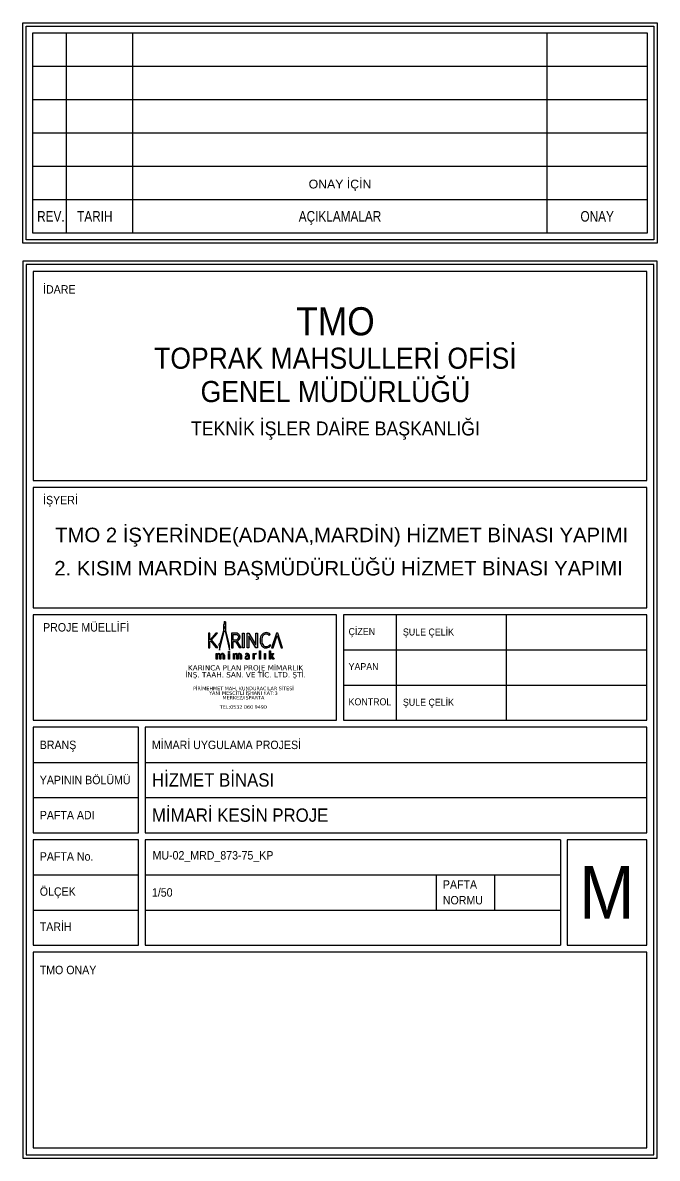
# Model space of a CAD drawing. Header units: inches. Extents: x 21 to 38546, y 13 to 15001.
# Drawn here: x 21 to 1071, y 17 to 1897 of the extents above; entities that cross this region are included whole.
import ezdxf
from ezdxf.enums import TextEntityAlignment as Align

# ---------------------------------------------------------------- set-up
doc = ezdxf.new("R2010")
doc.units = ezdxf.units.IN
doc.header["$MEASUREMENT"] = 0
for name, color, linetype, lineweight in [('Z_MİM_-KM-Logo', 8, 'Continuous', 25), ('Z_MİM__Pafta', 8, 'Continuous', 25), ('Z_MİM_Baslik', 8, 'Continuous', 25), ('Z_MİM_BUYUKYAZI', 8, 'Continuous', 25), ('Z_MİM_CERCEVE', 8, 'Continuous', 25), ('Z_MİM_LEJANT', 8, 'Continuous', 25), ('Z_MİM_YAZI', 8, 'Continuous', 25)]:
    doc.layers.add(name, color=color, linetype=linetype, lineweight=lineweight)
doc.styles.add('BASLIK', font='arial.ttf', dxfattribs={"width": 0.9})
doc.styles.get("Standard").update_dxf_attribs({"font": 'arial.ttf'})
doc.styles.add('TSIM', font='isocpeur.ttf', dxfattribs={"width": 0.8})

# ---------------------------------------------------------------- blocks, each defined once
blk = doc.blocks.new('pergel')
h = blk.add_hatch(color=256)
h.dxf.hatch_style = 1
edge = h.paths.add_edge_path()
edge.add_arc((2974.6, 1669.2), 1.72, 0.4235, 65.3627)
edge.add_line((2975.3, 1670.7), (2974.6, 1670.7))
edge.add_line((2974.6, 1670.7), (2974.6, 1671.2))
edge.add_line((2974.6, 1671.2), (2975.3, 1671.4))
edge.add_line((2975.3, 1671.4), (2975.3, 1675.1))
edge.add_line((2975.3, 1675.1), (2974.6, 1675.3))
edge.add_line((2974.6, 1675.3), (2974.6, 1675.5))
edge.add_line((2974.6, 1675.5), (2973.8, 1675.5))
edge.add_line((2973.8, 1675.5), (2973.8, 1675.3))
edge.add_line((2973.8, 1675.3), (2973.2, 1675.1))
edge.add_line((2973.2, 1675.1), (2973.2, 1671.4))
edge.add_line((2973.2, 1671.4), (2973.8, 1671.2))
edge.add_line((2973.8, 1671.2), (2973.8, 1670.7))
edge.add_line((2973.8, 1670.7), (2973.2, 1670.7))
edge.add_arc((2973.8, 1669.2), 1.67, 112.4662, 180)
edge.add_line((2972.1, 1669.2), (2972.1, 1660.2))
edge.add_line((2972.1, 1660.2), (2972.4, 1660.2))
edge.add_line((2972.4, 1660.2), (2972.4, 1659.7))
edge.add_line((2972.4, 1659.7), (2966.2, 1637.8))
edge.add_spline(control_points=[(2966.2, 1637.8), (2966, 1638), (2965.6, 1638.4), (2964.5, 1637.7), (2964.3, 1636.6), (2964.3, 1635.5), (2964.9, 1634.9), (2965.3, 1635), (2965.4, 1635)], knot_values=[0, 0, 0, 0, 0.906066, 2.898556, 4.776069, 6.7939, 7.846819, 8.645585, 8.645585, 8.645585, 8.645585], degree=3, periodic=0)
edge.add_line((2965.4, 1635), (2965.4, 1627.1))
edge.add_line((2965.4, 1627.1), (2973.5, 1659))
edge.add_line((2973.5, 1659), (2975, 1659))
edge.add_line((2975, 1659), (2975.2, 1659))
edge.add_line((2975.2, 1659), (2982.5, 1627.1))
edge.add_line((2982.5, 1627.1), (2982.5, 1635.8))
edge.add_line((2982.5, 1635.8), (2976.3, 1659.7))
edge.add_line((2976.3, 1659.7), (2976.3, 1660.2))
edge.add_line((2976.3, 1660.2), (2976.3, 1669.2))
edge = h.paths.add_edge_path(flags=16)
edge.add_ellipse((2974.2, 1665.4), major_axis=(0.02, 1.54), ratio=0.478724, start_angle=0, end_angle=360)
for p, q in [((2973.8, 1675.3), (2973.2, 1675.1)), ((2973.8, 1675.5), (2973.8, 1675.3)), ((2973.8, 1675.5), (2974.6, 1675.5)), ((2974.6, 1675.5), (2974.6, 1675.3)), ((2974.6, 1675.3), (2975.3, 1675.1)), ((2965.4, 1627.1), (2973.5, 1659)), ((2972.4, 1659.7), (2966.2, 1637.8)), ((2972.1, 1669.2), (2972.1, 1660.2)), ((2972.1, 1660.2), (2972.4, 1660.2)), ((2972.4, 1660.2), (2972.4, 1659.7)), ((2973.2, 1675.1), (2973.2, 1671.4)), ((2973.2, 1671.4), (2973.8, 1671.2)), ((2973.8, 1670.7), (2973.2, 1670.7)), ((2973.5, 1659), (2975, 1659)), ((2973.7, 1659), (2975.2, 1659)), ((2973.8, 1671.2), (2973.8, 1670.7)), ((2975.3, 1671.4), (2974.6, 1671.2)), ((2974.6, 1671.2), (2974.6, 1670.7)), ((2975.3, 1670.7), (2974.6, 1670.7)), ((2975.2, 1659), (2982.5, 1627.1)), ((2975.3, 1675.1), (2975.3, 1671.4)), ((2976.3, 1660.2), (2976.3, 1669.2)), ((2976.3, 1659.7), (2976.3, 1660.2)), ((2982.5, 1635.8), (2976.3, 1659.7)), ((2965.4, 1635), (2965.4, 1627.1)), ((2982.5, 1627.1), (2982.5, 1635.8))]:
    blk.add_line(p, q)
for centre, radius, start, end in [((2973.8, 1669.2), 1.67, 112.4662, 180), ((2974.6, 1669.2), 1.72, 0.4235, 65.3627)]:
    blk.add_arc(centre, radius, start, end)
blk.add_ellipse((2974.2, 1665.4), major_axis=(0.02, 1.54), ratio=0.478724)
blk.add_open_spline([(2966.2, 1637.8), (2966, 1638), (2965.6, 1638.4), (2964.5, 1637.7), (2964.3, 1636.6), (2964.3, 1635.5), (2964.9, 1634.9), (2965.3, 1635), (2965.4, 1635)], degree=3, knots=[0, 0, 0, 0, 0.906066, 2.898556, 4.776069, 6.7939, 7.846819, 8.645585, 8.645585, 8.645585, 8.645585])
blk = doc.blocks.new('logo')
at = {"layer": 'Z_MİM_-KM-Logo'}
h = blk.add_hatch(color=256, dxfattribs=at)
h.dxf.hatch_style = 1
h.paths.add_polyline_path([(-103729.89, -47296.43, -0.464035), (-103729.82, -47296.43), (-103727.84, -47298.88), (-103727.03, -47298.88), (-103729.46, -47295.95), (-103727.18, -47293.38, 0.646679), (-103727.22, -47293.3), (-103727.85, -47293.3), (-103730, -47295.83, -0.697678), (-103730.08, -47295.8), (-103730.08, -47293.3), (-103730.68, -47293.3), (-103730.68, -47298.89), (-103730.08, -47298.89), (-103730.08, -47296.65)])
h = blk.add_hatch(color=256, dxfattribs=at)
h.dxf.hatch_style = 1
h.paths.add_polyline_path([(-103720.32, -47296.57), (-103718.9, -47298.88), (-103718.16, -47298.88), (-103719.73, -47296.39, 0.345808), (-103718.6, -47294.81, 0.415886), (-103720.18, -47293.3), (-103721.88, -47293.3), (-103721.88, -47298.89), (-103721.28, -47298.89), (-103721.28, -47296.51), (-103720.44, -47296.51, -0.25994)])
h.paths.add_polyline_path([(-103720.44, -47296.06), (-103721.28, -47296.06), (-103721.28, -47293.8), (-103720.18, -47293.8, -0.417242), (-103719.18, -47294.81, -0.410798)], flags=16)
h = blk.add_hatch(color=256, dxfattribs=at)
h.dxf.hatch_style = 1
h.paths.add_polyline_path([(-103717, -47293.3), (-103717.6, -47293.3), (-103717.6, -47298.89), (-103717, -47298.89)])
h = blk.add_hatch(color=256, dxfattribs=at)
h.dxf.hatch_style = 1
h.paths.add_polyline_path([(-103715.89, -47298.89), (-103715.29, -47298.89), (-103715.29, -47294.51, -0.759885), (-103715.2, -47294.49), (-103712.55, -47298.89), (-103711.95, -47298.89), (-103711.95, -47293.3), (-103712.55, -47293.3), (-103712.55, -47297.68, -0.759885), (-103712.64, -47297.7), (-103715.29, -47293.3), (-103715.89, -47293.3)])
h = blk.add_hatch(color=256, dxfattribs=at)
h.dxf.hatch_style = 1
h.paths.add_polyline_path([(-103710.73, -47294.79, 0.163946), (-103710.66, -47297.55, 0.101232), (-103710, -47298.5, 0.43099), (-103706.86, -47298.1), (-103707.25, -47297.76, -0.459836), (-103709.59, -47298.09, -0.099872), (-103710.09, -47297.32, -0.152444), (-103710.18, -47294.97, -0.094992), (-103709.72, -47294.17, -0.427941), (-103707.45, -47294.17), (-103707.03, -47293.79, 0.423768), (-103710.12, -47293.8, 0.125383)])
h = blk.add_hatch(color=256, dxfattribs=at)
h.dxf.hatch_style = 1
h.paths.add_polyline_path([(-103704.12, -47293.3), (-103704.69, -47293.3), (-103706.52, -47298.89), (-103705.94, -47298.89), (-103704.41, -47294.22), (-103702.9, -47298.89), (-103702.33, -47298.89)])
h = blk.add_hatch(color=256, dxfattribs=at)
h.dxf.hatch_style = 1
edge = h.paths.add_edge_path()
edge.add_line((-103726.02, -47301.5), (-103725.93, -47301.5))
edge.add_arc((-103725.29, -47301.79), 0.704, -0.2457, 155.6884, ccw=False)
edge.add_line((-103724.59, -47301.8), (-103724.59, -47303.3))
edge.add_line((-103724.59, -47303.3), (-103725, -47303.3))
edge.add_line((-103725, -47303.3), (-103725, -47301.8))
edge.add_arc((-103725.45, -47301.84), 0.452, 4.2419, 172.4969)
edge.add_line((-103725.9, -47301.78), (-103725.9, -47303.3))
edge.add_line((-103725.9, -47303.3), (-103726.31, -47303.3))
edge.add_line((-103726.31, -47303.3), (-103726.31, -47301.8))
edge.add_arc((-103726.78, -47301.86), 0.477, 6.9576, 175.6663)
edge.add_line((-103727.26, -47301.82), (-103727.26, -47303.3))
edge.add_line((-103727.26, -47303.3), (-103727.67, -47303.3))
edge.add_line((-103727.67, -47303.3), (-103727.67, -47301.14))
edge.add_line((-103727.67, -47301.14), (-103727.33, -47301.14))
edge.add_line((-103727.33, -47301.14), (-103727.33, -47301.49))
edge.add_line((-103727.33, -47301.49), (-103727.28, -47301.49))
edge.add_arc((-103726.65, -47301.77), 0.683, 22.7319, 155.9295, ccw=False)
h = blk.add_hatch(color=256, dxfattribs=at)
h.dxf.hatch_style = 1
edge = h.paths.add_edge_path()
edge.add_arc((-103722.83, -47300.55), 0.215, 0, 360)
h = blk.add_hatch(color=256, dxfattribs=at)
h.dxf.hatch_style = 1
h.paths.add_polyline_path([(-103723.05, -47301.14), (-103722.64, -47301.14), (-103722.64, -47303.3), (-103723.05, -47303.3)])
h = blk.add_hatch(color=256, dxfattribs=at)
h.dxf.hatch_style = 1
edge = h.paths.add_edge_path()
edge.add_line((-103719.5, -47301.5), (-103719.41, -47301.5))
edge.add_arc((-103718.77, -47301.79), 0.704, -0.2457, 155.6884, ccw=False)
edge.add_line((-103718.07, -47301.8), (-103718.07, -47303.3))
edge.add_line((-103718.07, -47303.3), (-103718.48, -47303.3))
edge.add_line((-103718.48, -47303.3), (-103718.48, -47301.8))
edge.add_arc((-103718.93, -47301.84), 0.452, 4.2419, 172.4969)
edge.add_line((-103719.37, -47301.78), (-103719.37, -47303.3))
edge.add_line((-103719.37, -47303.3), (-103719.78, -47303.3))
edge.add_line((-103719.78, -47303.3), (-103719.78, -47301.8))
edge.add_arc((-103720.26, -47301.86), 0.477, 6.9576, 175.6663)
edge.add_line((-103720.73, -47301.82), (-103720.73, -47303.3))
edge.add_line((-103720.73, -47303.3), (-103721.14, -47303.3))
edge.add_line((-103721.14, -47303.3), (-103721.14, -47301.14))
edge.add_line((-103721.14, -47301.14), (-103720.81, -47301.14))
edge.add_line((-103720.81, -47301.14), (-103720.81, -47301.49))
edge.add_line((-103720.81, -47301.49), (-103720.75, -47301.49))
edge.add_arc((-103720.13, -47301.77), 0.683, 22.7319, 155.9295, ccw=False)
h = blk.add_hatch(color=256, dxfattribs=at)
h.dxf.hatch_style = 1
edge = h.paths.add_edge_path(flags=16)
edge.add_arc((-103715.54, -47303.7), 1.56, 85.1465, 106.1892)
edge.add_arc((-103715.72, -47302.82), 0.668, 111.9376, 141.3739)
edge.add_arc((-103715.76, -47302.69), 0.565, 149.0524, 208.1516)
edge.add_arc((-103715.97, -47302.67), 0.41, 225.3605, 278.4512)
edge.add_arc((-103715.96, -47302.5), 0.58, 275.1597, 343.1359)
edge.add_line((-103715.41, -47302.67), (-103715.41, -47302.15))
edge = h.paths.add_edge_path()
edge.add_line((-103715.24, -47303.3), (-103714.99, -47303.19))
edge.add_arc((-103714.63, -47302.95), 0.434, 183.4554, 213.5498, ccw=False)
edge.add_line((-103715.06, -47302.98), (-103715.06, -47301.8))
edge.add_arc((-103715.84, -47301.84), 0.785, 3.1435, 104.4446)
edge.add_arc((-103715.52, -47303.04), 2.03, 104.814, 119.8383)
edge.add_line((-103716.53, -47301.28), (-103716.45, -47301.52))
edge.add_arc((-103715.41, -47303.56), 2.29, 104.9426, 116.9376, ccw=False)
edge.add_arc((-103715.88, -47301.8), 0.469, -0.8222, 106.0485, ccw=False)
edge.add_line((-103715.41, -47301.8), (-103715.41, -47301.91))
edge.add_arc((-103715.48, -47303.79), 1.89, 87.7312, 108.7235)
edge.add_arc((-103715.78, -47302.95), 0.994, 107.8457, 138.3233)
edge.add_arc((-103716.07, -47302.73), 0.636, 136.2458, 223.7542)
edge.add_arc((-103716.05, -47302.64), 0.712, 228.0388, 295.5037)
edge.add_arc((-103716.21, -47302.34), 1.06, 296.3332, 319.6166)
edge.add_line((-103715.41, -47303.02), (-103715.35, -47303.02))
edge.add_arc((-103714.8, -47302.97), 0.556, 185.6248, 216.4943)
h = blk.add_hatch(color=256, dxfattribs=at)
h.dxf.hatch_style = 1
edge = h.paths.add_edge_path()
edge.add_line((-103712.48, -47301.09), (-103712.48, -47301.43))
edge.add_arc((-103712.58, -47301.97), 0.552, 78.9084, 171.7896)
edge.add_line((-103713.13, -47301.89), (-103713.13, -47303.3))
edge.add_line((-103713.13, -47303.3), (-103713.54, -47303.3))
edge.add_line((-103713.54, -47303.3), (-103713.54, -47301.14))
edge.add_line((-103713.54, -47301.14), (-103713.2, -47301.14))
edge.add_line((-103713.2, -47301.14), (-103713.2, -47301.49))
edge.add_line((-103713.2, -47301.49), (-103713.15, -47301.49))
edge.add_arc((-103712.52, -47301.77), 0.683, 85.8522, 155.9295, ccw=False)
h = blk.add_hatch(color=256, dxfattribs=at)
h.dxf.hatch_style = 1
h.paths.add_polyline_path([(-103710.73, -47300.12), (-103710.73, -47303.3), (-103711.14, -47303.3), (-103711.14, -47300.12)])
h = blk.add_hatch(color=256, dxfattribs=at)
h.dxf.hatch_style = 1
h.paths.add_polyline_path([(-103708.83, -47301.14), (-103708.83, -47303.3), (-103709.24, -47303.3), (-103709.24, -47301.14)])
h = blk.add_hatch(color=256, dxfattribs=at)
h.dxf.hatch_style = 1
edge = h.paths.add_edge_path()
edge.add_line((-103705.52, -47303.3), (-103706.01, -47303.3))
edge.add_line((-103706.01, -47303.3), (-103706.71, -47302.33))
edge.add_arc((-103706.74, -47302.36), 0.0456, 35.7727, 135.6485)
edge.add_line((-103706.78, -47302.33), (-103706.93, -47302.48))
edge.add_line((-103706.93, -47302.48), (-103706.93, -47303.3))
edge.add_line((-103706.93, -47303.3), (-103707.34, -47303.3))
edge.add_line((-103707.34, -47303.3), (-103707.34, -47300.12))
edge.add_line((-103707.34, -47300.12), (-103706.93, -47300.12))
edge.add_line((-103706.93, -47300.12), (-103706.93, -47302.06))
edge.add_arc((-103706.91, -47302.06), 0.0228, 180, 320.6175)
edge.add_line((-103706.89, -47302.08), (-103706.12, -47301.14))
edge.add_line((-103706.12, -47301.14), (-103705.62, -47301.14))
edge.add_line((-103705.62, -47301.14), (-103706.47, -47302.01))
edge.add_line((-103706.47, -47302.01), (-103705.52, -47303.3))
for p, q in [((-103707.03, -47293.79), (-103707.45, -47294.17)), ((-103721.28, -47296.51), (-103721.28, -47296.51)), ((-103706.86, -47298.1), (-103707.25, -47297.76)), ((-103726.02, -47301.5), (-103725.93, -47301.5)), ((-103719.5, -47301.5), (-103719.41, -47301.5)), ((-103716.53, -47301.28), (-103716.45, -47301.52)), ((-103712.48, -47301.09), (-103712.48, -47301.43)), ((-103715.24, -47303.3), (-103714.99, -47303.19))]:
    blk.add_line(p, q, dxfattribs=at)
for points in [[(-103729.46, -47295.95), (-103727.18, -47293.38, 0.646679), (-103727.22, -47293.3), (-103727.85, -47293.3), (-103730, -47295.83, -0.697678), (-103730.08, -47295.8), (-103730.08, -47293.3), (-103730.68, -47293.3), (-103730.68, -47298.89), (-103730.08, -47298.89), (-103730.08, -47296.65), (-103729.89, -47296.43, -0.464035), (-103729.82, -47296.43), (-103727.84, -47298.88), (-103727.03, -47298.88), (-103729.46, -47295.95)], [(-103721.28, -47296.51), (-103720.44, -47296.51, -0.25994), (-103720.32, -47296.57), (-103718.9, -47298.88), (-103718.16, -47298.88), (-103719.73, -47296.39, 0.345808), (-103718.6, -47294.81, 0.415886), (-103720.18, -47293.3), (-103721.88, -47293.3), (-103721.88, -47298.89), (-103721.28, -47298.89), (-103721.28, -47296.51)], [(-103721.28, -47293.8), (-103720.18, -47293.8, -0.417242), (-103719.18, -47294.81, -0.410798), (-103720.44, -47296.06), (-103721.28, -47296.06), (-103721.28, -47293.8)], [(-103715.29, -47293.3), (-103712.64, -47297.7, 0.759885), (-103712.55, -47297.68), (-103712.55, -47293.3), (-103711.95, -47293.3), (-103711.95, -47298.89), (-103712.55, -47298.89), (-103715.2, -47294.49, 0.759885), (-103715.29, -47294.51), (-103715.29, -47298.89), (-103715.89, -47298.89), (-103715.89, -47293.3), (-103715.29, -47293.3)], [(-103707.03, -47293.79, 0.423768), (-103710.12, -47293.8, 0.125383), (-103710.73, -47294.79, 0.163946), (-103710.66, -47297.55, 0.101232), (-103710, -47298.5, 0.43099), (-103706.86, -47298.1, 0.462989)], [(-103707.45, -47294.17, 0.427941), (-103709.72, -47294.17, 0.094992), (-103710.18, -47294.97, 0.152444), (-103710.09, -47297.32, 0.099872), (-103709.59, -47298.09, 0.459836), (-103707.25, -47297.76, 1.570508)], [(-103715.41, -47301.91, 0.091853), (-103716.09, -47302.01, 0.133773), (-103716.53, -47302.29, 0.401533), (-103716.53, -47303.17, 0.303179), (-103715.74, -47303.29, 0.101944), (-103715.41, -47303.02, 57.16855)], [(-103715.41, -47302.15, 0.092075), (-103715.97, -47302.2, 0.129151), (-103716.24, -47302.4, 0.263741), (-103716.26, -47302.96, 0.235886), (-103715.91, -47303.08, 0.305617), (-103715.41, -47302.67, 0.100823)]]:
    blk.add_lwpolyline(points, format="xyb", dxfattribs=at)
for points in [[(-103717.6, -47293.3), (-103717, -47293.3), (-103717, -47298.89), (-103717.6, -47298.89)], [(-103723.05, -47301.14), (-103722.64, -47301.14), (-103722.64, -47303.3), (-103723.05, -47303.3)], [(-103710.73, -47300.12), (-103710.73, -47303.3), (-103711.14, -47303.3), (-103711.14, -47300.12)], [(-103708.83, -47301.14), (-103708.83, -47303.3), (-103709.24, -47303.3), (-103709.24, -47301.14)]]:
    blk.add_lwpolyline(points, close=True, dxfattribs=at)
for points in [[(-103705.94, -47298.89), (-103704.41, -47294.22), (-103702.9, -47298.89), (-103702.33, -47298.89), (-103704.12, -47293.3), (-103704.69, -47293.3), (-103706.52, -47298.89), (-103705.94, -47298.89)], [(-103727.26, -47301.82), (-103727.26, -47303.3), (-103727.67, -47303.3), (-103727.67, -47301.14), (-103727.33, -47301.14), (-103727.33, -47301.49), (-103727.28, -47301.49)], [(-103725.9, -47301.78), (-103725.9, -47303.3), (-103726.31, -47303.3), (-103726.31, -47301.8)], [(-103724.59, -47301.8), (-103724.59, -47303.3), (-103725, -47303.3), (-103725, -47301.8)], [(-103720.73, -47301.82), (-103720.73, -47303.3), (-103721.14, -47303.3), (-103721.14, -47301.14), (-103720.81, -47301.14), (-103720.81, -47301.49), (-103720.75, -47301.49)], [(-103719.37, -47301.78), (-103719.37, -47303.3), (-103719.78, -47303.3), (-103719.78, -47301.8)], [(-103718.07, -47301.8), (-103718.07, -47303.3), (-103718.48, -47303.3), (-103718.48, -47301.8)], [(-103715.41, -47301.91), (-103715.41, -47301.8)], [(-103715.41, -47302.67), (-103715.41, -47302.15)], [(-103715.35, -47303.02), (-103715.41, -47303.02)], [(-103715.06, -47301.8), (-103715.06, -47302.98)], [(-103713.13, -47301.89), (-103713.13, -47303.3), (-103713.54, -47303.3), (-103713.54, -47301.14), (-103713.2, -47301.14), (-103713.2, -47301.49), (-103713.15, -47301.49)]]:
    blk.add_lwpolyline(points, dxfattribs=at)
blk.add_lwpolyline([(-103705.52, -47303.3), (-103706.01, -47303.3), (-103706.71, -47302.33, 0.465648), (-103706.78, -47302.33), (-103706.93, -47302.48), (-103706.93, -47303.3), (-103707.34, -47303.3), (-103707.34, -47300.12), (-103706.93, -47300.12), (-103706.93, -47302.06, 0.70423), (-103706.89, -47302.08), (-103706.12, -47301.14), (-103705.62, -47301.14), (-103706.47, -47302.01)], format="xyb", close=True, dxfattribs=at)
blk.add_circle((-103722.83, -47300.55), 0.215, dxfattribs=at)
for centre, radius, start, end in [((-103726.65, -47301.77), 0.683, 22.7319, 155.9295), ((-103726.78, -47301.86), 0.477, 6.9576, 175.6663), ((-103725.29, -47301.79), 0.704, 359.7543, 155.6884), ((-103725.45, -47301.84), 0.452, 4.2419, 172.4969), ((-103720.13, -47301.77), 0.683, 22.7319, 155.9295), ((-103720.26, -47301.86), 0.477, 6.9576, 175.6663), ((-103718.77, -47301.79), 0.704, 359.7543, 155.6884), ((-103718.93, -47301.84), 0.452, 4.2419, 172.4969), ((-103715.52, -47303.04), 2.03, 104.814, 119.8383), ((-103715.41, -47303.56), 2.29, 104.9426, 116.9376), ((-103715.84, -47301.84), 0.785, 3.1435, 104.4446), ((-103715.88, -47301.8), 0.469, 359.1778, 106.0485), ((-103714.8, -47302.97), 0.556, 185.6248, 216.4943), ((-103714.63, -47302.95), 0.434, 183.4554, 213.5498), ((-103712.52, -47301.77), 0.683, 85.8522, 155.9295), ((-103712.58, -47301.97), 0.552, 78.9084, 171.7896)]:
    blk.add_arc(centre, radius, start, end, dxfattribs=at)
at = {"layer": 'Z_MİM_-KM-Logo', "xscale": 0.2281859749219269, "yscale": 0.2281859749219269, "zscale": 0.2281859749219269}
blk.add_blockref('pergel', (-104403.13, -47671.18), dxfattribs=at)

msp = doc.modelspace()

# ---------------------------------------------------------------- linework, layer by layer
at = {"layer": 'Z_MİM_CERCEVE'}
for p, q in [((21.4, 1532.1), (21.4, 1896.8)), ((21.4, 1896.8), (1071.4, 1896.8)), ((26.9, 1537.6), (26.9, 1891.3)), ((26.9, 1891.3), (1065.9, 1891.3)), ((38, 1548.6), (38, 1880.2)), ((38, 1880.2), (1054.8, 1880.2)), ((93.8, 1548.6), (93.8, 1880.2)), ((203.8, 1548.6), (203.8, 1880.2)), ((889, 1548.6), (889, 1880.2)), ((1054.8, 1880.2), (1054.8, 1548.6)), ((1065.9, 1891.3), (1065.9, 1537.6)), ((1071.4, 1896.8), (1071.4, 1532.1)), ((38, 1824.9), (1054.8, 1824.9)), ((38, 1769.7), (1054.8, 1769.7)), ((38, 1714.4), (1054.8, 1714.4)), ((38, 1659.2), (1054.8, 1659.2)), ((38, 1603.9), (1054.8, 1603.9)), ((1054.8, 1548.6), (38, 1548.6)), ((1071.4, 1532.1), (21.4, 1532.1)), ((1065.9, 1537.6), (26.9, 1537.6)), ((21.4, 1502.1), (21.4, 17.1)), ((1071.4, 1502.1), (21.4, 1502.1)), ((26.9, 1496.5), (26.9, 22.6)), ((1065.9, 1496.5), (26.9, 1496.5)), ((1065.9, 22.6), (1065.9, 1496.5)), ((1071.4, 17.1), (1071.4, 1502.1)), ((1054.2, 1484.9), (38.5, 1484.9)), ((38.5, 1484.9), (38.5, 1138.9)), ((1054.2, 1138.9), (1054.2, 1484.9)), ((38.5, 1138.9), (1054.2, 1138.9)), ((38.5, 1127.3), (38.5, 928.3)), ((1054.2, 1127.3), (38.5, 1127.3)), ((1054.2, 928.3), (1054.2, 1127.3)), ((38.5, 928.3), (1054.2, 928.3)), ((38.5, 916.7), (38.5, 742.2)), ((540.6, 916.7), (38.5, 916.7)), ((540.6, 742.2), (540.6, 916.7)), ((1054.2, 916.7), (552.2, 916.7)), ((552.2, 916.7), (552.2, 742.2)), ((639.5, 916.7), (639.5, 742.2)), ((821.5, 916.7), (821.5, 742.2)), ((1054.2, 742.2), (1054.2, 916.7)), ((552.2, 858.5), (1054.2, 858.5)), ((552.2, 800.3), (1054.2, 800.3)), ((38.5, 742.2), (540.6, 742.2)), ((552.2, 742.2), (1054.2, 742.2)), ((38.5, 730.5), (38.5, 556)), ((213.1, 730.5), (38.5, 730.5)), ((213.1, 556), (213.1, 730.5)), ((1054.2, 730.5), (224.1, 730.5)), ((224.1, 730.5), (224.1, 556)), ((1054.2, 556), (1054.2, 730.5)), ((38.5, 672.4), (213.1, 672.4)), ((224.1, 672.4), (1054.2, 672.4)), ((38.5, 614.2), (213.1, 614.2)), ((224.1, 614.2), (1054.2, 614.2)), ((38.5, 556), (213.1, 556)), ((224.1, 556), (1054.2, 556)), ((38.5, 544.4), (38.5, 369.9)), ((213.1, 544.4), (38.5, 544.4)), ((213.1, 369.9), (213.1, 544.4)), ((911.4, 544.4), (224.1, 544.4)), ((224.1, 544.4), (224.1, 369.9)), ((911.4, 544.4), (911.4, 369.9)), ((1054.2, 544.4), (922.5, 544.4)), ((922.5, 544.4), (922.5, 369.9)), ((1054.2, 369.9), (1054.2, 544.4)), ((38.5, 486.2), (213.1, 486.2)), ((224.1, 486.2), (911.4, 486.2)), ((705.5, 486.2), (705.5, 428)), ((802, 486.2), (802, 428)), ((38.5, 428), (213.1, 428)), ((224.1, 428), (911.4, 428)), ((38.5, 369.9), (213.1, 369.9)), ((38.5, 358.2), (38.5, 34.2)), ((1054.2, 358.2), (38.5, 358.2)), ((224.1, 369.9), (911.4, 369.9)), ((922.5, 369.9), (1054.2, 369.9)), ((1054.2, 34.2), (1054.2, 358.2)), ((26.9, 22.6), (1065.9, 22.6)), ((38.5, 34.2), (1054.2, 34.2)), ((21.4, 17.1), (1071.4, 17.1))]:
    msp.add_line(p, q, dxfattribs=at)

# ---------------------------------------------------------------- block references
at = {"layer": 'Z_MİM__Pafta', "xscale": 4.327080778404646, "yscale": 4.327080778404646, "zscale": 4.327080778404646}
msp.add_blockref('logo', (449179.7, 205528.4), dxfattribs=at)

# ---------------------------------------------------------------- texts
at = {"layer": 'Z_MİM_Baslik', "color": 7, "style": 'BASLIK', "width": 0.9}
for s, height, p in [('TMO', 46.54, (538.8, 1379.3)), ('TOPRAK MAHSULLERİ OFİSİ', 34.903, (538.8, 1324)), ('GENEL MÜDÜRLÜĞÜ', 34.903, (538.8, 1268.8)), ('TEKNİK İŞLER DAİRE BAŞKANLIĞI', 23.269, (538.8, 1213.5))]:
    msp.add_text(s, height=height, dxfattribs=at).set_placement(p, align=Align.CENTER)
at = {"layer": 'Z_MİM_BUYUKYAZI', "color": 7}
for s, p in [('TMO 2 İŞYERİNDE(ADANA,MARDİN) HİZMET BİNASI YAPIMI', (549.2, 1036.9)), ('2. KISIM MARDİN BAŞMÜDÜRLÜĞÜ HİZMET BİNASI YAPIMI', (544, 981.8))]:
    msp.add_text(s, height=24, dxfattribs=at).set_placement(p, align=Align.CENTER)
at = {"layer": 'Z_MİM_LEJANT', "color": 7, "attachment_point": 1, "line_spacing_factor": 0.791378, "style": 'TSIM'}
for s, insert, char_height, width in [('\\A1;\\pxqc;{\\fVerdana|b0|i0|c162|p34;\\W1;KARINCA PLAN PROJE MİMARLIK İNŞ. TAAH. SAN. VE TİC. LTD. ŞTİ.}', (282.7, 833.3), 8.7258, 214.861), ('\\A1;\\pxqc;{\\fVerdana|b0|i0|c162|p34;\\W1;PİRİMEHMET MAH. KUNDURACILAR SİTESİ YANI MESCİTLİ İŞHANI KAT:3 MERKEZ/ISPARTA\\P\\PTEL:0532 060 9490}', (298.8, 797.7), 5.8172, 175.422)]:
    msp.add_mtext(s, dxfattribs=dict(at, insert=insert, char_height=char_height, width=width))
at = {"layer": 'Z_MİM_YAZI', "color": 7, "style": 'BASLIK'}
msp.add_text('ONAY İÇİN', height=14.54, dxfattribs=at).set_placement((546.4, 1629.7), align=Align.MIDDLE_CENTER)
at = {"layer": 'Z_MİM_YAZI', "color": 7, "width": 0.8}
for s, height, p in [('REV.', 17.45, (68, 1576.3)), ('TARIH', 17.45, (140.7, 1576.3)), ('AÇIKLAMALAR', 17.452, (546.4, 1576.3)), ('ONAY', 17.45, (971.9, 1576.3))]:
    msp.add_text(s, height=height, dxfattribs=at).set_placement(p, align=Align.MIDDLE_CENTER)
at = {"layer": 'Z_MİM_YAZI', "color": 7, "style": 'BASLIK', "width": 0.9}
for s, height, p in [('İDARE', 13.96, (55.1, 1448.4)), ('İŞYERİ', 13.96, (55.1, 1099.6)), ('PROJE MÜELLİFİ', 13.961, (55.1, 889)), ('TMO ONAY', 13.96, (49.6, 321.8))]:
    msp.add_text(s, height=height, dxfattribs=at).set_placement(p)
for s, height, p in [('ÇİZEN', 11.63, (560.6, 889)), ('ŞULE ÇELİK', 11.63, (650.5, 888.2)), ('YAPAN', 11.63, (560.6, 830.9)), ('KONTROL', 11.63, (560.6, 772.7)), ('ŞULE ÇELİK', 11.63, (650.5, 771.9)), ('BRANŞ', 13.96, (49.6, 701.4)), ('MİMARİ UYGULAMA PROJESİ', 13.961, (235.2, 701.4)), ('HİZMET BİNASI', 22.105, (235.2, 643.3)), ('YAPININ BÖLÜMÜ', 13.961, (49.6, 643.3)), ('MİMARİ KESİN PROJE', 22.105, (235.2, 585.1)), ('PAFTA ADI', 13.96, (49.6, 585.1)), ('PAFTA No.', 13.96, (49.6, 516.7)), ('MU-02_MRD_873-75_KP', 13.961, (236.2, 518.6, 8852.8)), ('PAFTA', 13.96, (716.6, 470.3)), ('ÖLÇEK', 13.96, (49.6, 458.6)), ('1/50', 13.96, (235.2, 457.1)), ('NORMU', 13.96, (716.6, 444.3)), ('TARİH', 13.96, (49.6, 400.4))]:
    msp.add_text(s, height=height, dxfattribs=at).set_placement(p, align=Align.MIDDLE_LEFT)
msp.add_text('M', height=87.3, dxfattribs=at).set_placement((987.9, 457.1), align=Align.MIDDLE_CENTER)

doc.saveas('drawing.dxf')
